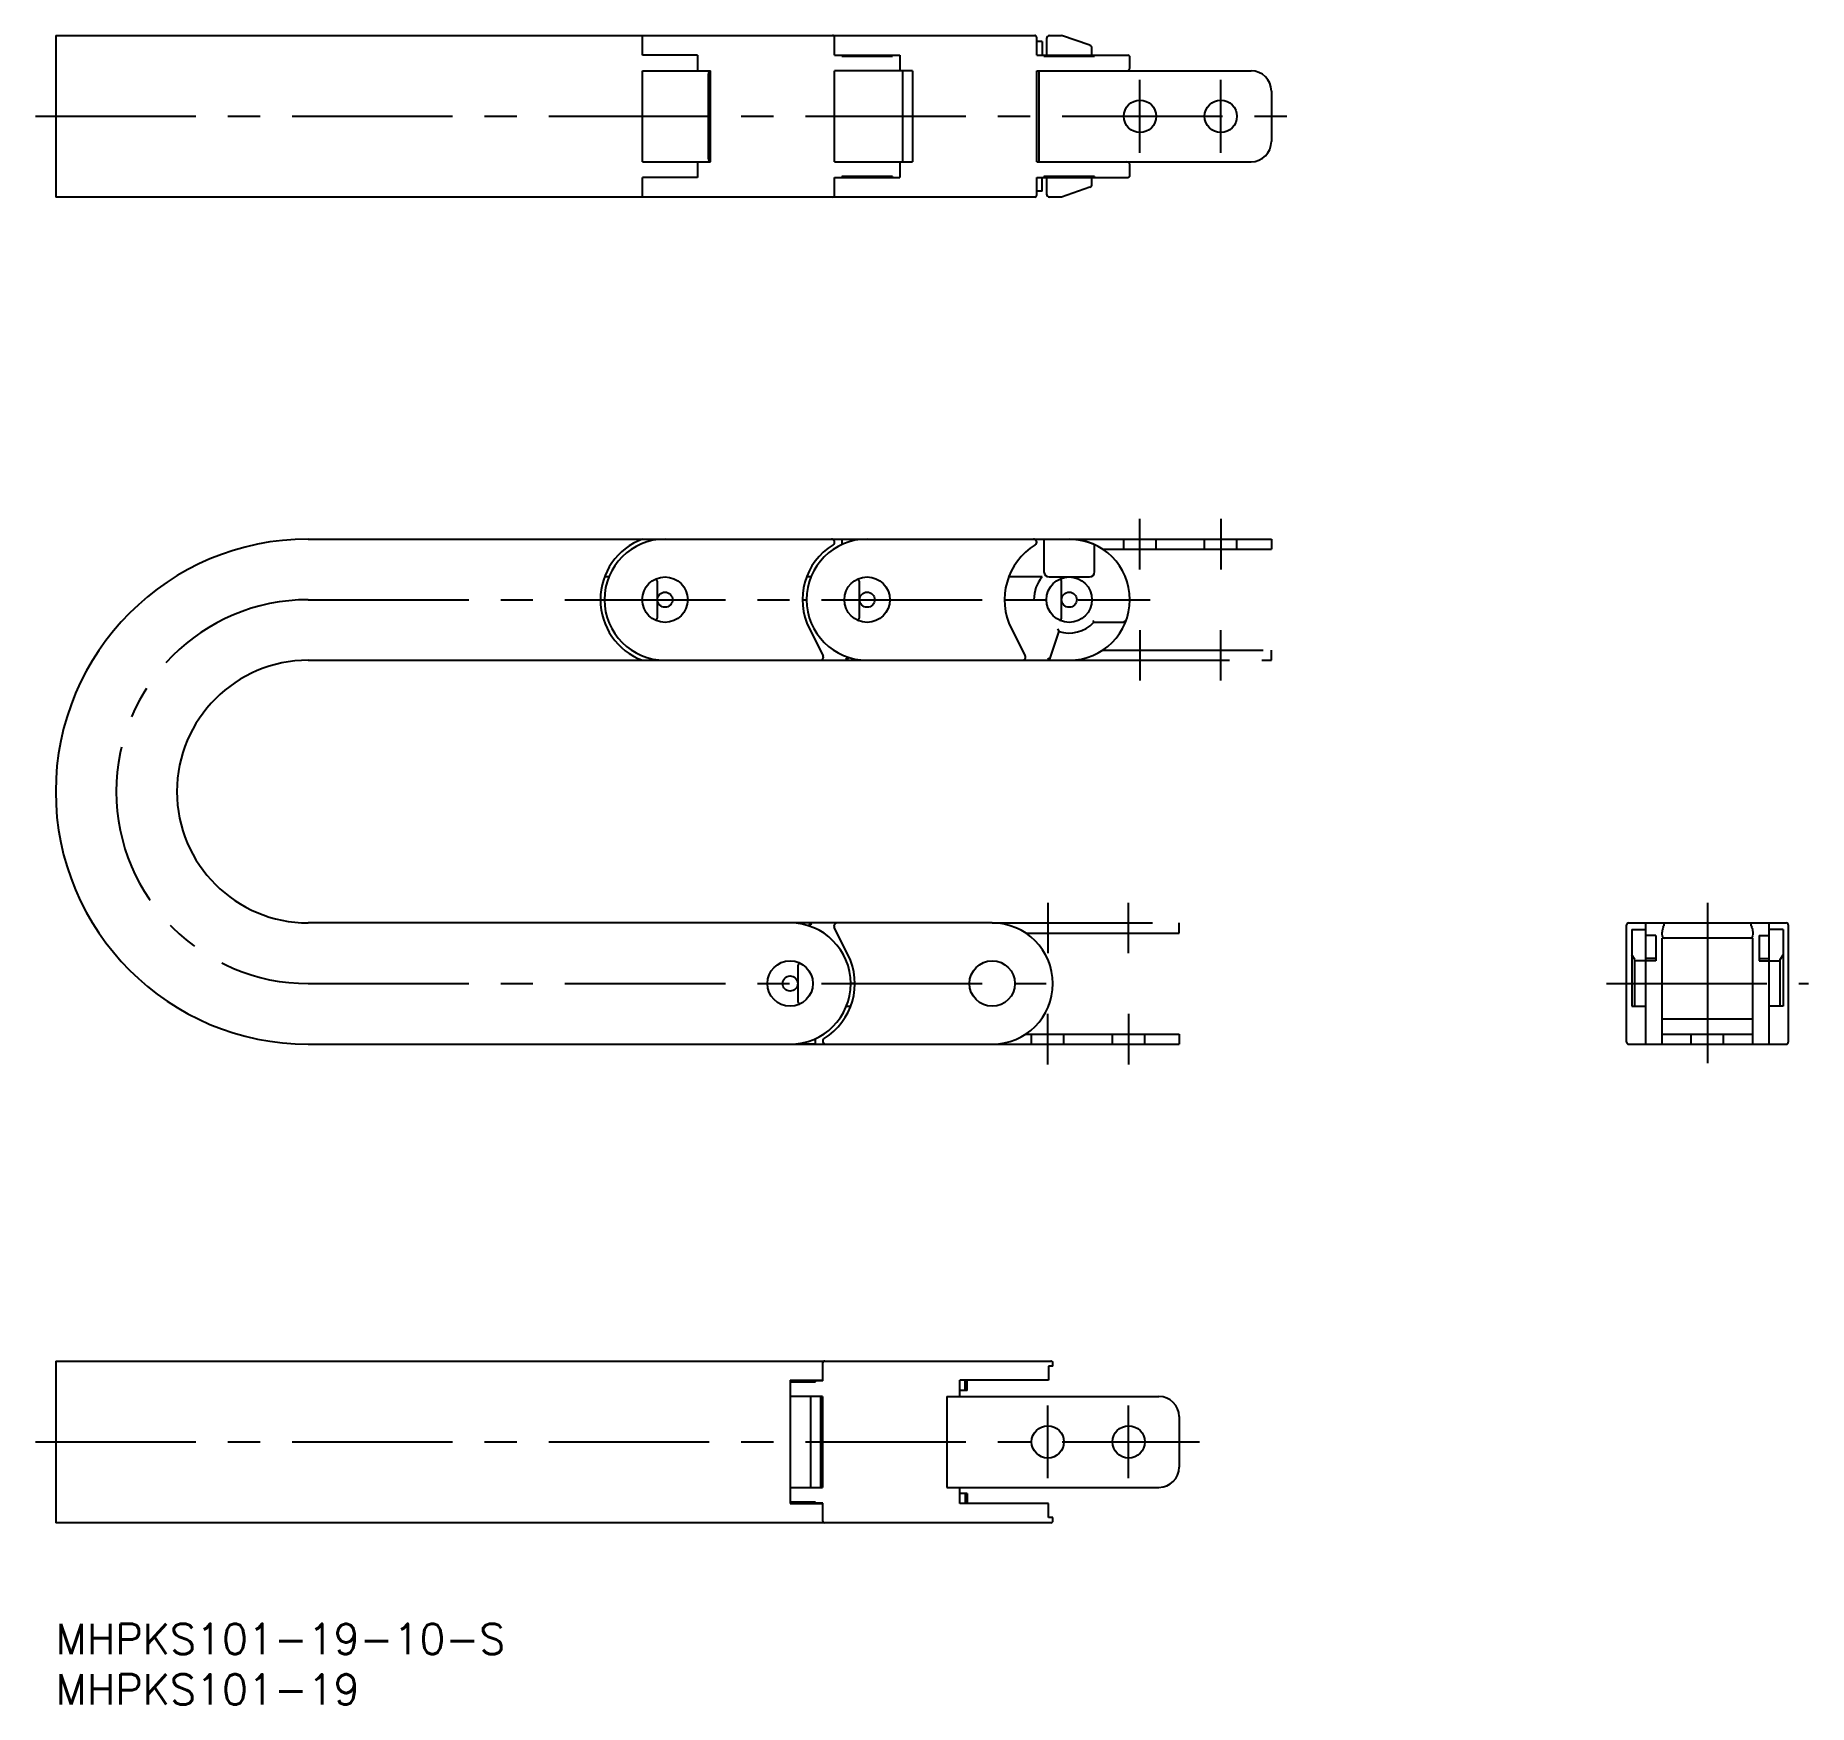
# Model space of a CAD drawing. Extents: x -2 to 173, y -8 to 157.
import ezdxf

# ---------------------------------------------------------------- set-up
doc = ezdxf.new("R2010")
doc.units = 0
doc.header["$LTSCALE"] = 0.5
for name, pattern in [('CENTER', [50.8, 31.75, -6.35, 6.35, -6.35]), ('DASHED', [19.05, 12.7, -6.35]), ('PHANTOM', [63.5, 31.75, -6.35, 6.35, -6.35, 6.35, -6.35])]:
    doc.linetypes.add(name, pattern=pattern)
for name, color, linetype in [('MSM_CENTER', 1, 'CENTER'), ('MSM_CONTINUOUS', 7, 'CONTINUOUS'), ('MSM_DASHED', 4, 'DASHED'), ('MSM_IMAGINARY', 6, 'PHANTOM'), ('MSM_PART_NUMBER', 7, 'CONTINUOUS')]:
    doc.layers.add(name, color=color, linetype=linetype)
doc.styles.get("Standard").update_dxf_attribs({"font": 'txt.shx', "height": 3, "bigfont": 'bigfont.shx'})

# ---------------------------------------------------------------- blocks, each defined once
blk = doc.blocks.new('*U2')
at = {"layer": 'MSM_PART_NUMBER'}
blk.add_text('MHPKS101-19', height=3, dxfattribs=at).set_placement((0, -8))

msp = doc.modelspace()

# ---------------------------------------------------------------- linework, layer by layer
at = {"layer": 'MSM_CENTER'}
for p, q in [((107.3, 145.62), (107.3, 152.82)), ((115.3, 145.62), (115.3, 152.82)), ((-2, 149.22), (122.3, 149.22)), ((107.3, 104.37), (107.3, 109.37)), ((115.3, 109.37), (115.3, 104.37)), ((25, 101.37), (108.3, 101.37)), ((163.46, 71.37), (163.46, 55.37)), ((25, 63.37), (100.68, 63.37)), ((153.46, 63.37), (173.46, 63.37)), ((98.18, 55.37), (98.18, 60.37)), ((106.18, 60.37), (106.18, 55.37)), ((98.18, 14.4), (98.18, 21.6)), ((106.18, 14.4), (106.18, 21.6)), ((-2, 18), (113.18, 18))]:
    msp.add_line(p, q, dxfattribs=at)
msp.add_arc((25, 82.37), 19, 90, 270, dxfattribs=at)
at = {"layer": 'MSM_CONTINUOUS'}
for p, q in [((0, 157.22), (96.88, 157.22)), ((0, 157.22), (0, 141.22)), ((58.08, 155.27), (58.08, 157.22)), ((77.08, 155.27), (77.08, 157.02)), ((97.08, 155.27), (97.08, 157.02)), ((97.62, 156.62), (97.08, 156.62)), ((97.62, 156.62), (97.62, 155.27)), ((98.05, 156.92), (98.05, 155.27)), ((98.35, 157.22), (99.55, 157.22)), ((102.35, 156.25), (99.55, 157.22)), ((63.53, 155.27), (58.08, 155.27)), ((63.53, 155.27), (63.53, 153.72)), ((77.08, 155.27), (83.53, 155.27)), ((77.8, 155.27), (77.8, 155.17)), ((77.8, 155.17), (82.8, 155.17)), ((82.8, 155.17), (82.8, 155.27)), ((83.53, 155.27), (83.53, 153.72)), ((97.08, 155.27), (106.1, 155.27)), ((97.8, 155.27), (97.8, 155.17)), ((97.8, 155.17), (102.8, 155.17)), ((102.55, 155.27), (102.55, 155.96)), ((102.8, 155.17), (102.8, 155.27)), ((106.3, 154.02), (106.3, 155.07)), ((58.08, 153.72), (64.8, 153.72)), ((58.08, 144.72), (58.08, 153.72)), ((64.6, 145.02), (64.6, 153.42)), ((64.64, 153.72), (64.64, 153.56)), ((64.8, 144.72), (64.8, 153.72)), ((77.08, 144.72), (77.08, 153.72)), ((84.8, 153.72), (77.08, 153.72)), ((83.8, 153.72), (83.8, 144.72)), ((84.8, 153.72), (84.8, 144.72)), ((97.08, 153.72), (118.3, 153.72)), ((97.08, 144.72), (97.08, 153.72)), ((97.3, 153.72), (97.3, 144.72)), ((120.3, 151.72), (120.3, 146.72)), ((58.08, 144.72), (64.8, 144.72)), ((63.53, 144.72), (63.53, 143.17)), ((64.64, 144.89), (64.64, 144.72)), ((77.08, 144.72), (84.8, 144.72)), ((83.53, 144.72), (83.53, 143.17)), ((97.08, 144.72), (118.3, 144.72)), ((106.3, 143.37), (106.3, 144.42)), ((63.53, 143.17), (58.08, 143.17)), ((58.08, 141.22), (58.08, 143.17)), ((77.08, 143.17), (83.53, 143.17)), ((77.08, 141.42), (77.08, 143.17)), ((82.8, 143.27), (77.8, 143.27)), ((77.8, 143.27), (77.8, 143.17)), ((82.8, 143.27), (82.8, 143.17)), ((97.08, 143.17), (106.1, 143.17)), ((97.08, 141.42), (97.08, 143.17)), ((97.62, 141.82), (97.62, 143.17)), ((102.8, 143.27), (97.8, 143.27)), ((97.8, 143.27), (97.8, 143.17)), ((98.05, 143.17), (98.05, 141.52)), ((102.35, 142.2), (99.55, 141.22)), ((102.55, 142.49), (102.55, 143.17)), ((102.8, 143.27), (102.8, 143.17)), ((96.88, 141.22), (0, 141.22)), ((97.62, 141.82), (97.08, 141.82)), ((99.55, 141.22), (98.35, 141.22)), ((25, 107.37), (120.3, 107.37)), ((79.74, 107.34), (77.8, 107.34)), ((77.8, 107.34), (77.8, 106.82)), ((97.8, 107.34), (97.8, 104.12)), ((100.3, 107.34), (97.8, 107.34)), ((120.3, 107.37), (120.3, 106.37)), ((102.8, 104.12), (102.8, 106.79)), ((103.62, 106.37), (120.3, 106.37)), ((54.74, 103.62), (54.31, 103.62)), ((74.74, 103.62), (74.31, 103.62)), ((97.62, 103.62), (94.31, 103.62)), ((98.3, 103.62), (102.3, 103.62)), ((59.55, 99.61), (59.55, 103.13)), ((79.55, 99.61), (79.55, 103.13)), ((99.55, 99.61), (99.55, 103.13)), ((53.9, 101.37), (54.3, 101.37)), ((73.9, 101.37), (74.3, 101.37)), ((93.9, 101.37), (96.8, 101.37)), ((74.59, 98.49), (75.94, 95.8)), ((94.59, 98.49), (95.94, 95.8)), ((99.14, 98.5), (99.27, 98.24)), ((102.63, 99.32), (102.72, 99.12)), ((105.87, 99.12), (102.72, 99.12)), ((105.73, 99.32), (105.87, 99.12)), ((99.27, 98.24), (98.32, 95.37)), ((25, 95.37), (100.3, 95.37)), ((78.32, 95.37), (78.18, 95.57)), ((78.42, 95.67), (78.32, 95.37)), ((98.32, 95.37), (98.18, 95.57)), ((92.68, 69.37), (25, 69.37)), ((74.57, 69.07), (74.67, 69.37)), ((74.67, 69.37), (74.81, 69.17)), ((78.4, 66.25), (77.05, 68.93)), ((155.46, 57.57), (155.46, 69.17)), ((155.66, 69.37), (171.26, 69.37)), ((155.96, 68.73), (155.96, 61.12)), ((155.96, 68.73), (157.36, 68.73)), ((157.36, 57.37), (157.36, 69.37)), ((158.96, 68.18), (158.96, 68.47)), ((167.96, 68.47), (167.96, 68.18)), ((169.56, 57.37), (169.56, 69.37)), ((170.96, 68.73), (169.56, 68.73)), ((170.96, 68.73), (170.96, 61.12)), ((171.46, 69.17), (171.46, 57.57)), ((158.36, 68.14), (157.36, 68.14)), ((158.36, 68.14), (158.36, 65.62)), ((167.96, 67.87), (158.96, 67.87)), ((158.96, 57.37), (158.96, 67.87)), ((167.96, 57.37), (167.96, 67.87)), ((168.56, 68.14), (168.56, 65.62)), ((168.56, 68.14), (169.56, 68.14)), ((73.43, 65.13), (73.43, 61.61)), ((156.26, 65.76), (155.96, 66.23)), ((156.26, 61.12), (156.26, 65.76)), ((158.36, 65.62), (156.26, 65.62)), ((158.36, 65.84), (157.36, 65.84)), ((168.56, 65.84), (169.56, 65.84)), ((168.56, 65.62), (170.66, 65.62)), ((170.66, 65.76), (170.96, 66.23)), ((170.66, 61.12), (170.66, 65.76)), ((79.08, 63.37), (78.68, 63.37)), ((78.24, 61.12), (78.67, 61.12)), ((155.96, 61.12), (157.36, 61.12)), ((158.96, 59.87), (167.96, 59.87)), ((170.96, 61.12), (169.56, 61.12)), ((75.18, 57.4), (75.18, 57.92)), ((96, 58.37), (111.18, 58.37)), ((111.18, 58.37), (111.18, 57.37)), ((158.96, 58.37), (167.96, 58.37)), ((25, 57.37), (111.18, 57.37)), ((73.25, 57.4), (75.18, 57.4)), ((155.66, 57.37), (171.26, 57.37)), ((0, 26), (98.48, 26)), ((0, 26), (0, 10)), ((75.9, 25.8), (75.9, 24.05)), ((98.68, 25.5), (98.24, 25.5)), ((98.24, 25.5), (98.24, 24.1)), ((98.68, 25.5), (98.68, 25.8)), ((72.68, 24.1), (75.9, 24.1)), ((72.68, 24.1), (72.68, 11.9)), ((75.92, 24.05), (72.68, 24.05)), ((72.68, 23.95), (75.18, 23.95)), ((74.93, 24.05), (74.93, 24.1)), ((75.18, 23.95), (75.18, 24.05)), ((75.36, 24.1), (75.36, 24.05)), ((98.24, 24.1), (89.46, 24.1)), ((89.46, 22.5), (89.46, 24.1)), ((90.21, 23.1), (89.46, 23.1)), ((90, 23.1), (90, 24.1)), ((90.21, 23.1), (90.21, 24.1)), ((75.9, 22.5), (72.68, 22.5)), ((74.68, 22.5), (74.68, 13.5)), ((75.68, 22.5), (75.68, 13.5)), ((75.9, 22.5), (75.9, 13.5)), ((88.18, 22.5), (109.18, 22.5)), ((88.18, 22.5), (88.18, 13.5)), ((111.18, 20.5), (111.18, 15.5)), ((72.68, 13.5), (75.9, 13.5)), ((88.18, 13.5), (109.18, 13.5)), ((89.46, 11.9), (89.46, 13.5)), ((90.21, 12.9), (89.46, 12.9)), ((90, 12.9), (90, 11.9)), ((90.21, 12.9), (90.21, 11.9)), ((75.18, 12.05), (72.68, 12.05)), ((75.92, 11.95), (72.68, 11.95)), ((72.68, 11.9), (75.9, 11.9)), ((74.93, 11.9), (74.93, 11.95)), ((75.18, 12.05), (75.18, 11.95)), ((75.36, 11.9), (75.36, 11.95)), ((75.9, 11.95), (75.9, 10.2)), ((98.24, 11.9), (89.46, 11.9)), ((98.24, 10.5), (98.24, 11.9)), ((98.48, 10), (0, 10)), ((98.68, 10.5), (98.24, 10.5)), ((98.68, 10.2), (98.68, 10.5))]:
    msp.add_line(p, q, dxfattribs=at)
for centre, radius in [((107.3, 149.22), 1.6), ((115.3, 149.22), 1.6), ((60.3, 101.37), 2.25), ((80.3, 101.37), 2.25), ((100.3, 101.37), 2.25), ((60.3, 101.37), 0.75), ((80.3, 101.37), 0.75), ((100.3, 101.37), 0.75), ((72.68, 63.37), 2.25), ((92.68, 63.37), 2.25), ((72.68, 63.37), 0.75), ((98.18, 18), 1.6), ((106.18, 18), 1.6)]:
    msp.add_circle(centre, radius, dxfattribs=at)
for centre, radius, start, end in [((76.88, 157.02), 0.2, 0, 90), ((96.88, 157.02), 0.2, 0, 90), ((98.35, 156.92), 0.3, 90, 180), ((102.25, 155.96), 0.3, 0, 70.71), ((106.1, 155.07), 0.2, 0, 90), ((64.9, 153.42), 0.3, 109.4712, 180), ((106, 154.02), 0.3, 270, 0), ((118.3, 151.72), 2, 0, 90), ((118.3, 146.72), 2, 270, 0), ((64.9, 145.02), 0.3, 180, 250.5288), ((106, 144.42), 0.3, 0, 90), ((102.25, 142.49), 0.3, 289.29, 0), ((106.1, 143.37), 0.2, 270, 0), ((76.88, 141.42), 0.2, 270, 0), ((96.88, 141.42), 0.2, 270, 0), ((98.35, 141.52), 0.3, 180, 270), ((25, 82.37), 25, 90, 270), ((60.3, 101.37), 6.4, 110.3641, 249.6359), ((60.3, 101.37), 6, 90, 270), ((80.3, 101.37), 6, 90, 270), ((76.78, 107.07), 0.3, 301.7071, 90), ((96.78, 107.07), 0.3, 301.7071, 90), ((100.3, 101.37), 6, 270, 90), ((100.3, 101.37), 5.97, 65.2578, 90), ((80.3, 101.37), 6.4, 121.7071, 206.7), ((100.3, 101.37), 6.4, 121.7071, 206.7), ((100.3, 101.37), 3.5, 139.9948, 180), ((98.3, 104.12), 0.5, 180, 270), ((102.3, 104.12), 0.5, 270, 0), ((59.38, 103.38), 0.0402, 38.7191, 87.1093), ((58.48, 102.72), 1.16, 22.7912, 36.4749), ((59.45, 103.13), 0.1, 359.4628, 23.6048), ((79.38, 103.38), 0.0402, 38.7191, 87.1093), ((78.48, 102.72), 1.16, 22.7912, 36.4749), ((79.45, 103.13), 0.1, 359.4628, 23.6048), ((99.38, 103.38), 0.0402, 38.7191, 87.1093), ((98.48, 102.72), 1.16, 22.7912, 36.4749), ((99.45, 103.13), 0.1, 359.4628, 23.6048), ((59.38, 99.36), 0.0402, 272.8907, 321.2809), ((58.48, 100.02), 1.16, 323.5251, 337.2088), ((59.45, 99.61), 0.1, 336.3952, 0.5372), ((79.38, 99.36), 0.0402, 272.8907, 321.2809), ((78.48, 100.02), 1.16, 323.5251, 337.2088), ((79.45, 99.61), 0.1, 336.3952, 0.5372), ((100.3, 101.37), 3.3, 251.7, 317.0141), ((99.38, 99.36), 0.0402, 272.8907, 321.2809), ((98.48, 100.02), 1.16, 323.5251, 337.2088), ((99.45, 99.61), 0.1, 336.3952, 0.5372), ((25, 82.37), 13, 90, 270), ((75.67, 95.67), 0.3, 270, 26.7), ((95.67, 95.67), 0.3, 270, 26.7), ((72.68, 63.37), 6, 270, 90), ((77.32, 69.07), 0.3, 90, 206.7), ((92.68, 63.37), 6, 270, 90), ((155.66, 69.17), 0.2, 90, 180), ((159.84, 68.5), 0.875, 149.0851, 182.2215), ((158.88, 69.09), 0.242, 325.6052, 1.4106), ((160.13, 69.07), 1, 169.2633, 178.396), ((159.39, 69.21), 0.246, 153.2306, 169.6179), ((159.24, 69.28), 0.0874, 109.6028, 154.8727), ((159.26, 69.19), 0.175, 88.957, 103.7113), ((167.66, 69.19), 0.175, 76.2887, 91.043), ((167.68, 69.28), 0.0874, 25.1273, 70.3972), ((167.54, 69.21), 0.246, 10.3821, 26.7694), ((166.79, 69.07), 1, 1.604, 10.7367), ((168.04, 69.09), 0.242, 178.5894, 214.3948), ((167.09, 68.5), 0.875, 357.7785, 30.9149), ((171.26, 69.17), 0.2, 0, 90), ((159.28, 68.17), 0.315, 179.1329, 199.0065), ((159.26, 68.17), 0.3, 199.4631, 270), ((167.66, 68.17), 0.3, 270, 340.5369), ((167.65, 68.17), 0.315, 340.9935, 0.8671), ((73.53, 65.13), 0.1, 156.3952, 180.5372), ((74.51, 64.72), 1.16, 143.5251, 157.2088), ((73.61, 65.38), 0.0402, 92.8907, 141.2809), ((72.68, 63.37), 6.4, 301.7071, 26.7), ((73.53, 61.61), 0.1, 179.4628, 203.6048), ((74.51, 62.02), 1.16, 202.7912, 216.4749), ((73.61, 61.36), 0.0402, 218.7191, 267.1093), ((76.2, 57.67), 0.3, 121.7071, 270), ((155.66, 57.57), 0.2, 180, 270), ((171.26, 57.57), 0.2, 270, 0), ((76.1, 25.8), 0.2, 90, 180), ((98.48, 25.8), 0.2, 0, 90), ((109.18, 20.5), 2, 0, 90), ((109.18, 15.5), 2, 270, 0), ((76.1, 10.2), 0.2, 180, 270), ((98.48, 10.2), 0.2, 270, 0)]:
    msp.add_arc(centre, radius, start, end, dxfattribs=at)
at = {"layer": 'MSM_DASHED'}
for p, q in [((105.7, 106.37), (105.7, 107.37)), ((108.9, 106.37), (108.9, 107.37)), ((113.7, 106.37), (113.7, 107.37)), ((116.9, 106.37), (116.9, 107.37)), ((96.58, 57.37), (96.58, 58.37)), ((99.78, 57.37), (99.78, 58.37)), ((104.58, 57.37), (104.58, 58.37)), ((107.78, 57.37), (107.78, 58.37)), ((161.86, 57.37), (161.86, 58.37)), ((165.06, 57.37), (165.06, 58.37))]:
    msp.add_line(p, q, dxfattribs=at)
at = {"layer": 'MSM_IMAGINARY'}
for p, q in [((107.3, 98.37), (107.3, 93.37)), ((115.3, 93.37), (115.3, 98.37)), ((100.3, 95.37), (120.3, 95.37)), ((103.62, 96.37), (120.3, 96.37)), ((120.3, 95.37), (120.3, 96.37)), ((98.18, 71.37), (98.18, 66.37)), ((106.18, 66.37), (106.18, 71.37)), ((92.68, 69.37), (111.18, 69.37)), ((111.18, 68.37), (111.18, 69.37)), ((96, 68.37), (111.18, 68.37))]:
    msp.add_line(p, q, dxfattribs=at)

# ---------------------------------------------------------------- block references
at = {"layer": 'MSM_CONTINUOUS'}
msp.add_blockref('*U2', (0, 0), dxfattribs=at)

# ---------------------------------------------------------------- texts
at = {"layer": 'MSM_PART_NUMBER'}
msp.add_text('MHPKS101-19-10-S', height=3, dxfattribs=at).set_placement((0, -3))

doc.saveas('drawing.dxf')
